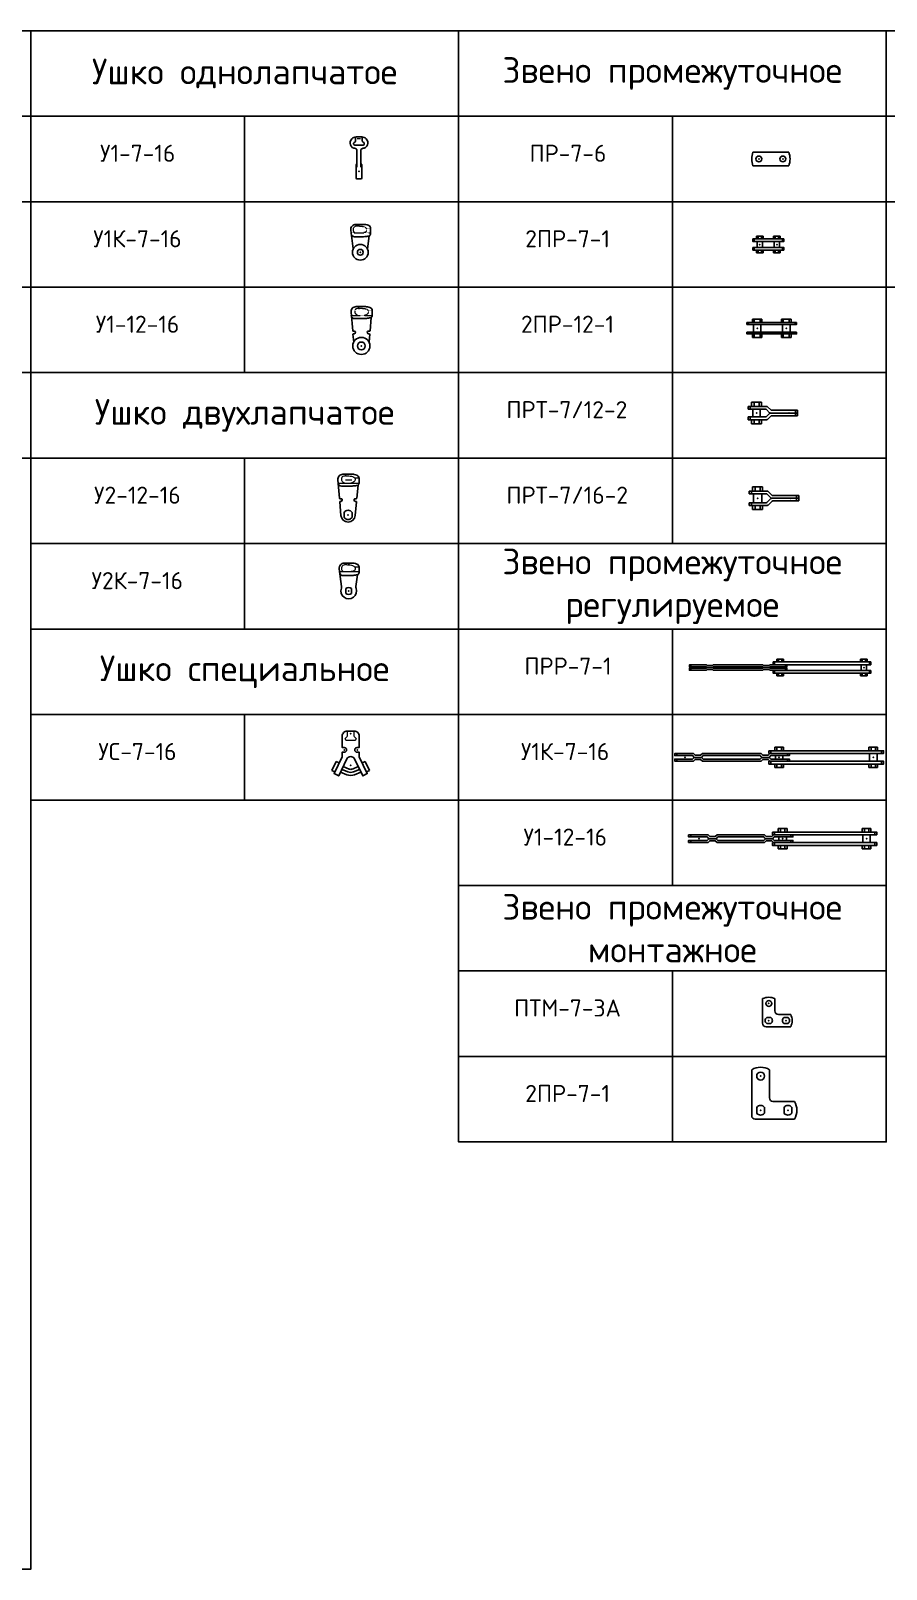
# Model space of a CAD drawing. Header units: millimetres. Extents: x -4267 to 5733, y 1696 to 6196.
# Drawn here: x -517 to 1983, y 1696 to 6196 of the extents above; entities that cross this region are included whole.
import ezdxf

# ---------------------------------------------------------------- set-up
doc = ezdxf.new("R2010")
doc.units = ezdxf.units.MM
doc.linetypes.add('DASHED', pattern=[19.05, 12.7, -6.35])
for name, color, linetype, lineweight in [('OPP_0', 7, 'Continuous', 40), ('OPP_Арматура', 7, 'Continuous', 40), ('OPP_Тонкая', 94, 'Continuous', 9)]:
    doc.layers.add(name, color=color, linetype=linetype, lineweight=lineweight)
doc.styles.add('ГОСТ', font='isocpeur.ttf', dxfattribs={"height": 2.5})

# ---------------------------------------------------------------- blocks, each defined once
blk = doc.blocks.new('*U29')
at = {"layer": 'OPP_Арматура', "color": 94, "linetype": 'DASHED', "lineweight": 9, "ltscale": 0.2}
blk.add_line((-5, 96.5), (5, 96.5), dxfattribs=at)
at = {"layer": 'OPP_Арматура', "color": 0, "linetype": 'ByBlock', "lineweight": -2, "ltscale": 0.2}
for p, q in [((-6, 12.1), (-6, 64.6)), ((6, 12.1), (6, 64.6)), ((-8, 20), (-8, -20)), ((8, 20), (8, -20)), ((-6, -22), (6, -22))]:
    blk.add_line(p, q, dxfattribs=at)
for points in [[(-6, 64.6, 0.126632), (-15.2, 68.2, -0.313744), (-26, 83, -0.414214), (-8, 101), (0, 101), (8, 101, -0.414214), (26, 83, -0.313744), (15.2, 68.2, 0.126632), (6, 64.6)], [(-9.6, 100.9), (-9.6, 91), (-9.8, 88.5), (-11, 86.4), (-12.4, 85.4), (-14, 84.3, 0.685453), (-12.1, 76.7), (0, 76.7), (12.1, 76.7, 0.685453), (14, 84.3), (12.4, 85.4), (11, 86.4), (9.8, 88.5), (9.6, 91), (9.6, 100.9)]]:
    blk.add_lwpolyline(points, format="xyb", dxfattribs=at)
for centre, start, end in [((-6, 20), 90, 180), ((6, 20), 0, 90), ((-6, -20), 180, 270), ((6, -20), 270, 0)]:
    blk.add_arc(centre, 2, start, end, dxfattribs=at)
blk.add_point((0, 0), dxfattribs=at)
blk = doc.blocks.new('*U30')
at = {"layer": 'OPP_Арматура', "color": 0, "linetype": 'ByBlock', "lineweight": -2, "ltscale": 0.2}
for p, q in [((-28, 65), (-20.7, 10.1)), ((25.7, 47.7), (20.7, 10.1))]:
    blk.add_line(p, q, dxfattribs=at)
at = {"layer": 'OPP_Арматура', "color": 0, "linetype": 'DASHED', "lineweight": 9, "ltscale": 0.05}
for p, q in [((-27, 57.2), (30, 57.2)), ((-9.7, 81.5), (-9.7, 77)), ((30, 69.7), (17.7, 69.7))]:
    blk.add_line(p, q, dxfattribs=at)
at = {"layer": 'OPP_Арматура', "color": 0, "linetype": 'ByBlock', "lineweight": -2}
for p, q in [((-16.7, 45.1), (-3.3, 45.1)), ((-13.1, 81.5), (10.6, 81.5)), ((30, 54.1), (30, 69.7))]:
    blk.add_line(p, q, dxfattribs=at)
at = {"layer": 'OPP_Арматура', "color": 0, "linetype": 'ByBlock', "lineweight": -2, "ltscale": 0.2}
for radius in [23, 8.5]:
    blk.add_circle((0, 0), radius, dxfattribs=at)
at = {"layer": 'OPP_Арматура', "color": 0, "linetype": 'ByBlock', "lineweight": -2}
for centre, radius, start, end in [((-13.1, 66.5), 15, 90, 185.6511), ((-16.8, 54.8), 9.74, 184.2896, 270.5801)]:
    blk.add_arc(centre, radius, start, end, dxfattribs=at)
at = {"layer": 'OPP_Арматура', "color": 0, "linetype": 'DASHED', "lineweight": 9, "ltscale": 0.05}
blk.add_open_spline([(-9.7, 77), (-13.2, 76.8), (-20.3, 74), (-22.4, 61.8), (-17.7, 57.6), (-15.1, 57.2)], degree=3, knots=[0, 0, 0, 0, 1.912832, 3.896852, 5.651563, 5.651563, 5.651563, 5.651563], dxfattribs=at)
blk.add_spline([(-9.7, 77), (-3.3, 76.9), (11.3, 74.5), (17.8, 69.4), (17.6, 61.1), (14.4, 58.5), (6.6, 57.2)], degree=3, dxfattribs=at)
at = {"layer": 'OPP_Арматура', "color": 0, "linetype": 'ByBlock', "lineweight": -2}
for points in [[(-3.3, 45.1), (6.5, 45.4), (19.4, 46.3), (29.2, 50.6), (30, 54.1)], [(10.6, 81.5), (16.3, 81), (23.4, 78.9), (28.9, 74.8), (30, 69.7)]]:
    blk.add_spline(points, degree=3, dxfattribs=at)
at = {"layer": 'OPP_Арматура', "color": 0, "linetype": 'ByBlock', "lineweight": -2, "ltscale": 0.2}
blk.add_point((0, 0), dxfattribs=at)
blk = doc.blocks.new('*U31')
at = {"layer": 'OPP_Арматура', "color": 0, "linetype": 'ByBlock', "lineweight": -2}
for p, q in [((-30.2, 98.5), (-25.4, 44.7)), ((-15.3, 115), (12.3, 115)), ((31.8, 89.1), (31.8, 103.2)), ((-19.6, 80.1), (-1.5, 80.1)), ((28.9, 83.5), (25.4, 44.7)), ((-24.5, 34), (-22.4, 11)), ((-21.4, 43.5), (-23.8, 43.3)), ((-20.7, 35.8), (-23.1, 35.6)), ((20.7, 35.8), (23.1, 35.6)), ((21.4, 43.5), (23.8, 43.3)), ((24.5, 34), (22.4, 11))]:
    blk.add_line(p, q, dxfattribs=at)
at = {"layer": 'OPP_Арматура', "color": 0, "linetype": 'DASHED', "lineweight": 9, "ltscale": 0.05}
for p, q in [((-7.9, 115), (-7.9, 110)), ((31.8, 103.2), (20.1, 103.2)), ((-29.4, 89.1), (31.8, 89.2))]:
    blk.add_line(p, q, dxfattribs=at)
at = {"layer": 'OPP_Арматура', "color": 0, "linetype": 'ByBlock', "lineweight": -2, "ltscale": 0.2}
for radius in [25, 11.5]:
    blk.add_circle((0, 0), radius, dxfattribs=at)
at = {"layer": 'OPP_Арматура', "color": 0, "linetype": 'ByBlock', "lineweight": -2}
for centre, radius, start, end in [((-15.3, 100), 15, 90, 185.6511), ((-19.7, 89.8), 9.74, 184.2896, 270.5801), ((-23.9, 44.8), 1.5, 185.1081, 275.1081), ((-23, 34.1), 1.5, 95.1081, 185.1081), ((-21.1, 39.7), 3.89, 275.1081, 95.1081), ((21.1, 39.7), 3.89, 84.8919, 264.8919), ((23, 34.1), 1.5, 354.8919, 84.8919), ((23.9, 44.8), 1.5, 264.8919, 354.8919)]:
    blk.add_arc(centre, radius, start, end, dxfattribs=at)
at = {"layer": 'OPP_Арматура', "color": 0, "linetype": 'DASHED', "lineweight": 9, "ltscale": 0.05}
blk.add_arc((-7.7, 99.1), 10, 235.2912, 270, dxfattribs=at)
blk.add_open_spline([(-7.9, 110), (-11.4, 109.7), (-18.5, 109), (-20.6, 96.8), (-15.9, 92.6), (-13.4, 90.9)], degree=3, knots=[0, 0, 0, 0, 1.912832, 3.896852, 5.651563, 5.651563, 5.651563, 5.651563], dxfattribs=at)
blk.add_spline([(-7.9, 110), (-1.5, 110.1), (13.1, 108.5), (19.6, 104.4), (19.4, 96.1), (14, 90.7), (8.3, 89.1)], degree=3, dxfattribs=at)
at = {"layer": 'OPP_Арматура', "color": 0, "linetype": 'ByBlock', "lineweight": -2}
for points in [[(12.3, 115), (18.1, 114.5), (25.2, 112.4), (30.7, 108.3), (31.8, 103.2)], [(-1.5, 80.1), (8.3, 80.4), (21.2, 81.3), (30.9, 85.6), (31.8, 89.1)]]:
    blk.add_spline(points, degree=3, dxfattribs=at)
at = {"layer": 'OPP_Арматура', "color": 0, "linetype": 'ByBlock', "lineweight": -2, "ltscale": 0.2}
blk.add_point((0, 0), dxfattribs=at)
blk = doc.blocks.new('ПРР-7-1')
at = {"layer": 'OPP_Арматура', "color": 0, "linetype": 'ByBlock', "lineweight": -2, "ltscale": 0.2}
for p, q in [((-261.2, 2), (-261.2, 8)), ((-213, 6), (-215, 8)), ((-213, 0), (-215, 2)), ((-213, 0), (-215, -2)), ((-213, 6), (-197, 6)), ((-213, 0), (-197, 0)), ((-197, 6), (-195, 8)), ((-197, 0), (-195, 2)), ((-197, 0), (-195, -2)), ((-48, 6), (-50, 8)), ((-48, 0), (-50, 2)), ((-48, 0), (-50, -2)), ((-48, 6), (-32, 6)), ((-48, 0), (-32, 0)), ((-32, 6), (-30, 8)), ((-32, 0), (-30, 2)), ((-32, 0), (-30, -2)), ((-16.2, 8.5), (-16.2, 16.5)), ((-8, 2), (-8, -2)), ((8, -2), (8, 2)), ((16.2, 2), (16.2, 8)), ((261.2, 8.5), (261.2, 16.5)), ((-261.2, -8), (-261.2, -2)), ((-213, -6), (-215, -8)), ((-213, -6), (-197, -6)), ((-197, -6), (-195, -8)), ((-48, -6), (-50, -8)), ((-48, -6), (-32, -6)), ((-32, -6), (-30, -8)), ((-16.2, -16.5), (-16.2, -8.5)), ((16.2, -8), (16.2, -2)), ((261.2, -16.5), (261.2, -8.5))]:
    blk.add_line(p, q, dxfattribs=at)
at = {"layer": 'OPP_Арматура', "color": 0, "linetype": 'ByBlock', "lineweight": -2}
for p, q in [((-9.7, 16.5), (-9.7, 24.5)), ((-9.7, 24.5), (9.7, 24.5)), ((-4.9, 16.5), (-4.9, 24.5)), ((4.9, 16.5), (4.9, 24.5)), ((9.7, 24.5), (9.7, 16.5)), ((235.3, 16.5), (235.3, 24.5)), ((235.3, 24.5), (254.7, 24.5)), ((240.1, 16.5), (240.1, 24.5)), ((249.9, 16.5), (249.9, 24.5)), ((254.7, 24.5), (254.7, 16.5)), ((-9.7, -16.5), (-9.7, -24.5)), ((-9.7, -24.5), (9.7, -24.5)), ((-4.9, -16.5), (-4.9, -24.5)), ((4.9, -16.5), (4.9, -24.5)), ((9.7, -24.5), (9.7, -16.5)), ((235.3, -16.5), (235.3, -24.5)), ((235.3, -24.5), (254.7, -24.5)), ((240.1, -16.5), (240.1, -24.5)), ((249.9, -16.5), (249.9, -24.5)), ((254.7, -24.5), (254.7, -16.5))]:
    blk.add_line(p, q, dxfattribs=at)
at = {"layer": 'OPP_Арматура', "color": 0, "linetype": 'ByBlock', "lineweight": -2, "ltscale": 0.2}
for points in [[(-215, 2), (-265, 2), (-265, 8), (-215, 8)], [(-195, 8), (-50, 8)], [(-50, 2), (-195, 2)], [(-30, 8), (20, 8), (20, 2), (-30, 2)], [(-8, 8), (-8, 8.5), (8, 8.5), (8, 8)], [(-215, -8), (-265, -8), (-265, -2), (-215, -2)], [(-195, -2), (-50, -2)], [(-50, -8), (-195, -8)], [(-30, -2), (20, -2), (20, -8), (-30, -8)], [(8, -8), (8, -8.5), (-8, -8.5), (-8, -8)]]:
    blk.add_lwpolyline(points, dxfattribs=at)
for points in [[(-20, 16.5), (265, 16.5), (265, 8.5), (-20, 8.5)], [(237, 8.5), (253, 8.5), (253, -8.5), (237, -8.5)], [(-20, -8.5), (265, -8.5), (265, -16.5), (-20, -16.5)]]:
    blk.add_lwpolyline(points, close=True, dxfattribs=at)
for p in [(-245, 0), (0, 0), (245, 0)]:
    blk.add_point(p, dxfattribs=at)
blk = doc.blocks.new('ПРР-12-1')
at = {"layer": 'OPP_Арматура', "color": 0, "linetype": 'ByBlock', "lineweight": -2, "ltscale": 0.2}
for p, q in [((-299, 5), (-299, 11)), ((-24, 11.5), (-24, 19.5)), ((-11, 11.5), (-11, 11)), ((-11, 5), (-11, -5)), ((11, 11.5), (11, 11)), ((11, 5), (11, -5)), ((24, 5), (24, 11)), ((264, 11.5), (264, -11.5)), ((286, 11.5), (286, -11.5)), ((299, 11.5), (299, 19.5)), ((-299, -11), (-299, -5)), ((-24, -19.5), (-24, -11.5)), ((-11, -11), (-11, -11.5)), ((11, -11), (11, -11.5)), ((24, -11), (24, -5)), ((299, -19.5), (299, -11.5))]:
    blk.add_line(p, q, dxfattribs=at)
at = {"layer": 'OPP_Арматура', "color": 0, "linetype": 'ByBlock', "lineweight": -2}
for p, q in [((-12.9, 19.5), (-12.9, 30.1)), ((-12.9, 30.1), (12.9, 30.1)), ((-6.4, 19.5), (-6.4, 30.1)), ((6.4, 19.5), (6.4, 30.1)), ((12.9, 30.1), (12.9, 19.5)), ((262.1, 19.5), (262.1, 30.1)), ((262.1, 30.1), (287.9, 30.1)), ((268.6, 19.5), (268.6, 30.1)), ((281.4, 19.5), (281.4, 30.1)), ((287.9, 30.1), (287.9, 19.5)), ((-12.9, -19.5), (-12.9, -30.1)), ((-12.9, -30.1), (12.9, -30.1)), ((-6.4, -19.5), (-6.4, -30.1)), ((6.4, -19.5), (6.4, -30.1)), ((12.9, -30.1), (12.9, -19.5)), ((262.1, -19.5), (262.1, -30.1)), ((262.1, -30.1), (287.9, -30.1)), ((268.6, -19.5), (268.6, -30.1)), ((281.4, -19.5), (281.4, -30.1)), ((287.9, -30.1), (287.9, -19.5))]:
    blk.add_line(p, q, dxfattribs=at)
at = {"layer": 'OPP_Арматура', "color": 0, "linetype": 'ByBlock', "lineweight": -2, "ltscale": 0.2}
for points in [[(-52.2, 1.8), (-55.5, 5), (-222, 5), (-227, 0), (-248, 0), (-253, 5), (-305, 5), (-305, 11), (-250.5, 11), (-245.5, 6), (-229.5, 6), (-224.5, 11), (-53, 11), (-48, 6), (-32, 6), (-27, 11), (30, 11), (30, 5), (-24.5, 5), (-29.5, 0), (-50.5, 0)], [(-30, 19.5), (305, 19.5), (305, 11.5), (-30, 11.5)], [(-30, -11.5), (305, -11.5), (305, -19.5), (-30, -19.5)]]:
    blk.add_lwpolyline(points, close=True, dxfattribs=at)
for points in [[(-29.5, 0), (-24.5, -5), (30, -5), (30, -11), (-27, -11), (-32, -6), (-48, -6), (-53, -11), (-224.5, -11), (-229.5, -6), (-245.5, -6), (-250.5, -11), (-305, -11), (-305, -5), (-253, -5), (-248, 0)], [(-227, 0), (-222, -5), (-55.5, -5), (-50.5, 0)]]:
    blk.add_lwpolyline(points, dxfattribs=at)
for p in [(-275, 0), (0, 0), (275, 0)]:
    blk.add_point(p, dxfattribs=at)
blk = doc.blocks.new('ПРР-12-1А')
at = {"layer": 'OPP_Арматура', "color": 0, "linetype": 'ByBlock', "lineweight": -2, "ltscale": 0.2}
for p, q in [((-269, 5), (-269, 11)), ((-24, 11.5), (-24, 19.5)), ((-11, 11.5), (-11, 11)), ((-11, 5), (-11, -5)), ((11, 11.5), (11, 11)), ((11, 5), (11, -5)), ((24, 5), (24, 11)), ((234, 11.5), (234, -11.5)), ((256, 11.5), (256, -11.5)), ((269, 11.5), (269, 19.5)), ((-269, -11), (-269, -5)), ((-24, -19.5), (-24, -11.5)), ((-11, -11), (-11, -11.5)), ((11, -11), (11, -11.5)), ((24, -11), (24, -5)), ((269, -19.5), (269, -11.5))]:
    blk.add_line(p, q, dxfattribs=at)
at = {"layer": 'OPP_Арматура', "color": 0, "linetype": 'ByBlock', "lineweight": -2}
for p, q in [((-12.9, 19.5), (-12.9, 30.1)), ((-12.9, 30.1), (12.9, 30.1)), ((-6.4, 19.5), (-6.4, 30.1)), ((6.4, 19.5), (6.4, 30.1)), ((12.9, 30.1), (12.9, 19.5)), ((232.1, 19.5), (232.1, 30.1)), ((232.1, 30.1), (257.9, 30.1)), ((238.6, 19.5), (238.6, 30.1)), ((251.4, 19.5), (251.4, 30.1)), ((257.9, 30.1), (257.9, 19.5)), ((-12.9, -19.5), (-12.9, -30.1)), ((-12.9, -30.1), (12.9, -30.1)), ((-6.4, -19.5), (-6.4, -30.1)), ((6.4, -19.5), (6.4, -30.1)), ((12.9, -30.1), (12.9, -19.5)), ((232.1, -19.5), (232.1, -30.1)), ((232.1, -30.1), (257.9, -30.1)), ((238.6, -19.5), (238.6, -30.1)), ((251.4, -19.5), (251.4, -30.1)), ((257.9, -30.1), (257.9, -19.5))]:
    blk.add_line(p, q, dxfattribs=at)
at = {"layer": 'OPP_Арматура', "color": 0, "linetype": 'ByBlock', "lineweight": -2, "ltscale": 0.2}
for points in [[(-52.2, 1.8), (-55.5, 5), (-189.5, 5), (-194.5, 0), (-215.5, 0), (-220.5, 5), (-275, 5), (-275, 11), (-218, 11), (-213, 6), (-197, 6), (-192, 11), (-53, 11), (-48, 6), (-32, 6), (-27, 11), (30, 11), (30, 5), (-24.5, 5), (-29.5, 0), (-50.5, 0)], [(-30, 19.5), (275, 19.5), (275, 11.5), (-30, 11.5)], [(-30, -11.5), (275, -11.5), (275, -19.5), (-30, -19.5)]]:
    blk.add_lwpolyline(points, close=True, dxfattribs=at)
for points in [[(-29.5, 0), (-24.5, -5), (30, -5), (30, -11), (-27, -11), (-32, -6), (-48, -6), (-53, -11), (-192, -11), (-197, -6), (-213, -6), (-218, -11), (-275, -11), (-275, -5), (-220.5, -5), (-215.5, 0)], [(-194.5, 0), (-189.5, -5), (-55.5, -5), (-50.5, 0)]]:
    blk.add_lwpolyline(points, dxfattribs=at)
for p in [(-245, 0), (0, 0), (245, 0)]:
    blk.add_point(p, dxfattribs=at)
blk = doc.blocks.new('У2-12-16')
at = {"layer": 'OPP_Арматура', "color": 0, "linetype": 'ByBlock', "lineweight": -2}
for p, q in [((-30.2, 102.5), (-25.4, 48.7)), ((-15.3, 119), (12.3, 119)), ((31.8, 93.1), (31.8, 107.2)), ((-21.4, 47.5), (-23.8, 47.3)), ((-19.6, 84.1), (-1.5, 84.1)), ((21.4, 47.5), (23.8, 47.3)), ((28.9, 87.5), (25.4, 48.7)), ((-24.5, 38), (-20.9, -2.1)), ((-20.7, 39.8), (-23.1, 39.6)), ((-11.5, -7.2), (-11.5, 7.2)), ((11.5, -7.2), (11.5, 7.2)), ((20.7, 39.8), (23.1, 39.6)), ((24.5, 38), (20.9, -2.1))]:
    blk.add_line(p, q, dxfattribs=at)
at = {"layer": 'OPP_Арматура', "color": 0, "linetype": 'ByBlock', "lineweight": 9, "ltscale": 0.05}
for p, q in [((-29.4, 93.1), (31.8, 93.2)), ((-7.9, 119), (-7.9, 114)), ((31.8, 107.2), (20.1, 107.2))]:
    blk.add_line(p, q, dxfattribs=at)
at = {"layer": 'OPP_Арматура', "color": 0, "linetype": 'ByBlock', "lineweight": 9}
blk.add_line((-8.1, 102.5), (11.1, 102.5), dxfattribs=at)
at = {"layer": 'OPP_Арматура', "color": 0, "linetype": 'ByBlock', "lineweight": -2}
for centre, radius, start, end in [((-15.3, 104), 15, 90, 185.6511), ((-19.7, 93.8), 9.74, 184.2896, 270.5801), ((-23.9, 48.8), 1.5, 185.1081, 275.1081), ((-21.1, 43.7), 3.89, 275.1081, 95.1081), ((21.1, 43.7), 3.89, 84.8919, 264.8919), ((23.9, 48.8), 1.5, 264.8919, 354.8919), ((-23, 38.1), 1.5, 95.1081, 185.1081), ((0, 0), 13.5, 31.879, 148.121), ((23, 38.1), 1.5, 354.8919, 84.8919), ((0, 0), 21, 185.6511, 354.3489), ((0, 0), 13.5, 211.879, 328.121)]:
    blk.add_arc(centre, radius, start, end, dxfattribs=at)
at = {"layer": 'OPP_Арматура', "color": 0, "linetype": 'ByBlock', "lineweight": 9, "ltscale": 0.05}
blk.add_arc((-7.7, 103.1), 10, 235.2912, 270, dxfattribs=at)
blk.add_open_spline([(-7.9, 114), (-11.4, 113.7), (-18.5, 113), (-20.6, 100.8), (-15.9, 96.6), (-13.4, 94.9)], degree=3, knots=[0, 0, 0, 0, 1.912832, 3.896852, 5.651563, 5.651563, 5.651563, 5.651563], dxfattribs=at)
blk.add_spline([(-7.9, 114), (-1.5, 114.1), (13.1, 112.5), (19.6, 108.4), (19.4, 100.1), (14, 94.7), (8.3, 93.1)], degree=3, dxfattribs=at)
at = {"layer": 'OPP_Арматура', "color": 0, "linetype": 'ByBlock', "lineweight": -2}
for points in [[(-1.5, 84.1), (8.3, 84.4), (21.2, 85.3), (30.9, 89.6), (31.8, 93.1)], [(12.3, 119), (18.1, 118.5), (25.2, 116.4), (30.7, 112.3), (31.8, 107.2)]]:
    blk.add_spline(points, degree=3, dxfattribs=at)
at = {"layer": 'OPP_Арматура', "color": 0, "linetype": 'ByBlock', "lineweight": -2, "ltscale": 0.2}
blk.add_point((0, 0), dxfattribs=at)
blk = doc.blocks.new('У2К-7-16')
at = {"layer": 'OPP_Арматура', "color": 0, "linetype": 'ByBlock', "lineweight": -2, "ltscale": 0.2}
for p, q in [((-28, 65), (-21, 12.8)), ((25.7, 47.7), (21, 12.8))]:
    blk.add_line(p, q, dxfattribs=at)
at = {"layer": 'OPP_Арматура', "color": 0, "linetype": 'ByBlock', "lineweight": 9, "ltscale": 0.05}
for p, q in [((-27, 57.2), (30, 57.2)), ((-9.7, 81.5), (-9.7, 77)), ((30, 69.7), (17.7, 69.7))]:
    blk.add_line(p, q, dxfattribs=at)
at = {"layer": 'OPP_Арматура', "color": 0, "linetype": 'ByBlock', "lineweight": -2}
for p, q in [((-16.7, 45.1), (-3.3, 45.1)), ((-13.1, 81.5), (10.6, 81.5)), ((30, 54.1), (30, 69.7)), ((-8.5, -7.7), (-8.5, 7.7)), ((8.5, 7.7), (8.5, -7.7))]:
    blk.add_line(p, q, dxfattribs=at)
for centre, radius, start, end in [((-13.1, 66.5), 15, 90, 185.6511), ((-16.8, 54.8), 9.74, 184.2896, 270.5801), ((0, -5.9), 16, 57.91, 122.09), ((0, 5.9), 16, 237.91, 302.09)]:
    blk.add_arc(centre, radius, start, end, dxfattribs=at)
at = {"layer": 'OPP_Арматура', "color": 0, "linetype": 'ByBlock', "lineweight": -2, "ltscale": 0.2}
for centre, radius, start, end in [((0, 0), 23, 159.6571, 20.3429), ((-30.9, 11.5), 10, 339.6571, 7.6018), ((30.9, 11.5), 10, 172.3982, 200.3429)]:
    blk.add_arc(centre, radius, start, end, dxfattribs=at)
at = {"layer": 'OPP_Арматура', "color": 0, "linetype": 'ByBlock', "lineweight": 9, "ltscale": 0.05}
blk.add_open_spline([(-9.7, 77), (-13.2, 76.8), (-20.3, 74), (-22.4, 61.8), (-17.7, 57.6), (-15.1, 57.2)], degree=3, knots=[0, 0, 0, 0, 1.912832, 3.896852, 5.651563, 5.651563, 5.651563, 5.651563], dxfattribs=at)
blk.add_spline([(-9.7, 77), (-3.3, 76.9), (11.3, 74.5), (17.8, 69.4), (17.6, 61.1), (14.4, 58.5), (6.6, 57.2)], degree=3, dxfattribs=at)
at = {"layer": 'OPP_Арматура', "color": 0, "linetype": 'ByBlock', "lineweight": -2}
for points in [[(-3.3, 45.1), (6.5, 45.4), (19.4, 46.3), (29.2, 50.6), (30, 54.1)], [(10.6, 81.5), (16.3, 81), (23.4, 78.9), (28.9, 74.8), (30, 69.7)]]:
    blk.add_spline(points, degree=3, dxfattribs=at)
at = {"layer": 'OPP_Арматура', "color": 0, "linetype": 'ByBlock', "lineweight": 9, "ltscale": 0.2}
blk.add_point((0, 77), dxfattribs=at)
at = {"layer": 'OPP_Арматура', "color": 0, "linetype": 'ByBlock', "lineweight": -2, "ltscale": 0.2}
blk.add_point((0, 0), dxfattribs=at)
blk = doc.blocks.new('*U41')
at = {"layer": 'OPP_Арматура', "color": 0, "linetype": 'ByBlock', "lineweight": -2, "ltscale": 0.2}
for points in [[(-17.3, 20), (87.3, 20)], [(87.3, -20), (-17.3, -20)]]:
    blk.add_lwpolyline(points, dxfattribs=at)
for centre in [(0, 0), (70, 0)]:
    blk.add_circle(centre, 8.5, dxfattribs=at)
for start, end in [(159.0752, 200.9248), (339.0752, 20.9248)]:
    blk.add_arc((35, 0), 56, start, end, dxfattribs=at)
for p in [(0, 0), (70, 0)]:
    blk.add_point(p, dxfattribs=at)
blk = doc.blocks.new('2ПР-7-1')
at = {"layer": 'OPP_Арматура', "color": 0, "linetype": 'ByBlock', "lineweight": -2, "ltscale": 0.2}
for p, q in [((-16.2, 8.5), (-16.2, 16.5)), ((66.2, 8.5), (66.2, 16.5)), ((-16.2, -16.5), (-16.2, -8.5)), ((66.2, -16.5), (66.2, -8.5))]:
    blk.add_line(p, q, dxfattribs=at)
at = {"layer": 'OPP_Арматура', "color": 0, "linetype": 'ByBlock', "lineweight": -2}
for p, q in [((-9.7, 16.5), (-9.7, 24.5)), ((-9.7, 24.5), (9.7, 24.5)), ((-4.9, 16.5), (-4.9, 24.5)), ((4.9, 16.5), (4.9, 24.5)), ((9.7, 24.5), (9.7, 16.5)), ((40.3, 16.5), (40.3, 24.5)), ((40.3, 24.5), (59.7, 24.5)), ((45.1, 16.5), (45.1, 24.5)), ((54.9, 16.5), (54.9, 24.5)), ((59.7, 24.5), (59.7, 16.5)), ((-9.7, -16.5), (-9.7, -24.5)), ((-9.7, -24.5), (9.7, -24.5)), ((-4.9, -16.5), (-4.9, -24.5)), ((4.9, -16.5), (4.9, -24.5)), ((9.7, -24.5), (9.7, -16.5)), ((40.3, -16.5), (40.3, -24.5)), ((40.3, -24.5), (59.7, -24.5)), ((45.1, -16.5), (45.1, -24.5)), ((54.9, -16.5), (54.9, -24.5)), ((59.7, -24.5), (59.7, -16.5))]:
    blk.add_line(p, q, dxfattribs=at)
at = {"layer": 'OPP_Арматура', "color": 0, "linetype": 'ByBlock', "lineweight": -2, "ltscale": 0.2}
for points in [[(-20, 16.5), (70, 16.5), (70, 8.5), (-20, 8.5)], [(-8, 8.5), (8, 8.5), (8, -8.5), (-8, -8.5)], [(42, 8.5), (58, 8.5), (58, -8.5), (42, -8.5)], [(-20, -8.5), (70, -8.5), (70, -16.5), (-20, -16.5)]]:
    blk.add_lwpolyline(points, close=True, dxfattribs=at)
for p in [(0, 0), (50, 0)]:
    blk.add_point(p, dxfattribs=at)
blk = doc.blocks.new('2ПР-12-1')
at = {"layer": 'OPP_Арматура', "color": 0, "linetype": 'ByBlock', "lineweight": -2, "ltscale": 0.2}
for p, q in [((-25.6, 16.5), (-25.6, 11.5)), ((-11, 11.5), (-11, -11.5)), ((11, 11.5), (11, -11.5)), ((74, 11.5), (74, -11.5)), ((96, 11.5), (96, -11.5)), ((110.6, 16.5), (110.6, 11.5)), ((-25.6, -11.5), (-25.6, -16.5)), ((110.6, -11.5), (110.6, -16.5))]:
    blk.add_line(p, q, dxfattribs=at)
at = {"layer": 'OPP_Арматура', "color": 0, "linetype": 'ByBlock', "lineweight": -2}
for p, q in [((13.9, 26.5), (-13.9, 26.5)), ((-13.9, 16.5), (-13.9, 26.5)), ((-8.6, 26.5), (-8.6, 16.5)), ((8.6, 26.5), (8.6, 16.5)), ((13.9, 16.5), (13.9, 26.5)), ((71.1, 16.5), (71.1, 26.5)), ((71.1, 26.5), (98.9, 26.5)), ((76.4, 26.5), (76.4, 16.5)), ((93.6, 26.5), (93.6, 16.5)), ((98.9, 16.5), (98.9, 26.5)), ((-13.9, -16.5), (-13.9, -26.5)), ((13.9, -26.5), (-13.9, -26.5)), ((-8.6, -26.5), (-8.6, -16.5)), ((8.6, -26.5), (8.6, -16.5)), ((13.9, -16.5), (13.9, -26.5)), ((71.1, -16.5), (71.1, -26.5)), ((71.1, -26.5), (98.9, -26.5)), ((76.4, -26.5), (76.4, -16.5)), ((93.6, -26.5), (93.6, -16.5)), ((98.9, -16.5), (98.9, -26.5))]:
    blk.add_line(p, q, dxfattribs=at)
at = {"layer": 'OPP_Арматура', "color": 0, "linetype": 'ByBlock', "lineweight": -2, "ltscale": 0.2}
for points in [[(115, 16.5), (-30, 16.5), (-30, 11.5), (115, 11.5)], [(115, -11.5), (-30, -11.5), (-30, -16.5), (115, -16.5)]]:
    blk.add_lwpolyline(points, close=True, dxfattribs=at)
for p in [(0, 0), (85, 0)]:
    blk.add_point(p, dxfattribs=at)
blk = doc.blocks.new('ПРТ-7-12-2')
at = {"layer": 'OPP_Арматура', "color": 0, "linetype": 'ByBlock', "lineweight": -2}
for p, q in [((-25, 19.5), (-25, 11.5)), ((29.5, 19.5), (-25, 19.5)), ((-25, 11.5), (26.2, 11.5)), ((-18.6, 11.5), (-18.6, 19.5)), ((-14.6, 19.5), (-14.6, 31.6)), ((-14.6, 31.6), (14.6, 31.6)), ((-11, -11.5), (-11, 11.5)), ((-7.3, 19.5), (-7.3, 31.6)), ((7.3, 19.5), (7.3, 31.6)), ((11, -11.5), (11, 11.5)), ((14.6, 31.6), (14.6, 19.5)), ((28.8, 10.4), (38.1, 1.1)), ((41.4, 9.1), (32.1, 18.4)), ((120, 0), (40.8, 0)), ((120, 8), (44.1, 8)), ((120, 0), (65.4, 0)), ((113.6, 0), (113.6, 8)), ((113.6, -8), (113.6, 0)), ((120, 0), (120, 8)), ((120, -8), (120, 0)), ((-25, -19.5), (-25, -11.5)), ((-25, -11.5), (26.2, -11.5)), ((29.5, -19.5), (-25, -19.5)), ((-18.6, -11.5), (-18.6, -19.5)), ((-14.6, -19.5), (-14.6, -31.6)), ((-14.6, -31.6), (14.6, -31.6)), ((-7.3, -19.5), (-7.3, -31.6)), ((7.3, -19.5), (7.3, -31.6)), ((14.6, -31.6), (14.6, -19.5)), ((28.8, -10.4), (38.1, -1.1)), ((41.4, -9.1), (32.1, -18.4)), ((120, -8), (44.1, -8)), ((120, -8), (116, -8))]:
    blk.add_line(p, q, dxfattribs=at)
for centre, start, end in [((26.2, 7.8), 45, 90), ((29.5, 15.8), 45, 90), ((40.8, 3.8), 225, 270), ((40.8, -3.7), 90, 135), ((44.1, 11.8), 225, 270), ((26.2, -7.7), 270, 315), ((29.5, -15.7), 270, 315), ((44.1, -11.7), 90, 135)]:
    blk.add_arc(centre, 3.75, start, end, dxfattribs=at)
at = {"layer": 'OPP_Арматура', "color": 0, "linetype": 'ByBlock', "lineweight": -2, "ltscale": 0.2}
for p in [(0, 0), (95, 0)]:
    blk.add_point(p, dxfattribs=at)
blk = doc.blocks.new('ПРТ-7-16-2')
at = {"layer": 'OPP_Арматура', "color": 0, "linetype": 'ByBlock', "lineweight": -2}
for p, q in [((-24.7, 21), (-24.7, 13)), ((28.3, 21), (-24.7, 21)), ((-24.7, 13), (25, 13)), ((-18.3, 13), (-18.3, 21)), ((-14.6, 21), (-14.6, 33.1)), ((-14.6, 33.1), (14.6, 33.1)), ((-12.5, -13), (-12.5, 13)), ((-7.3, 21), (-7.3, 33.1)), ((7.3, 21), (7.3, 33.1)), ((12.5, -13), (12.5, 13)), ((14.6, 33.1), (14.6, 21)), ((27.6, 11.9), (38.4, 1.1)), ((41.7, 9.1), (30.9, 19.9)), ((120.3, 0), (41.1, 0)), ((120.3, 8), (44.4, 8)), ((120.3, 0), (65.6, 0)), ((113.8, 0), (113.8, 8)), ((113.8, -8), (113.8, 0)), ((120.3, 0), (120.3, 8)), ((120.3, -8), (120.3, 0)), ((-24.7, -21), (-24.7, -13)), ((-24.7, -13), (25, -13)), ((28.3, -21), (-24.7, -21)), ((-18.3, -13), (-18.3, -21)), ((-14.6, -21), (-14.6, -33.1)), ((-14.6, -33.1), (14.6, -33.1)), ((-7.3, -21), (-7.3, -33.1)), ((7.3, -21), (7.3, -33.1)), ((14.6, -33.1), (14.6, -21)), ((27.6, -11.9), (38.4, -1.1)), ((41.7, -9.1), (30.9, -19.9)), ((120.3, -8), (44.4, -8)), ((120.3, -8), (116.3, -8))]:
    blk.add_line(p, q, dxfattribs=at)
for centre, start, end in [((25, 9.3), 45, 90), ((28.3, 17.3), 45, 90), ((41.1, 3.8), 225, 270), ((41.1, -3.7), 90, 135), ((44.4, 11.8), 225, 270), ((25, -9.2), 270, 315), ((28.3, -17.2), 270, 315), ((44.4, -11.7), 90, 135)]:
    blk.add_arc(centre, 3.75, start, end, dxfattribs=at)
at = {"layer": 'OPP_Арматура', "color": 0, "linetype": 'ByBlock', "lineweight": -2, "ltscale": 0.2}
for p in [(0, 0), (95.3, 0)]:
    blk.add_point(p, dxfattribs=at)
blk = doc.blocks.new('*U47')
at = {"layer": 'OPP_Арматура', "color": 0, "linetype": 'ByBlock', "lineweight": -2}
for p, q in [((-18, 64.1), (-18, -8)), ((18, 64.1), (18, 28)), ((6.2, 8.5), (-6.2, 8.5)), ((64.1, 18), (28, 18)), ((56.2, 8.5), (43.8, 8.5)), ((-8, -18), (64.1, -18)), ((6.2, -8.5), (-6.2, -8.5)), ((56.2, -8.5), (43.8, -8.5))]:
    blk.add_line(p, q, dxfattribs=at)
blk.add_circle((0, 50), 8.5, dxfattribs=at)
for centre, radius, start, end in [((0, 25), 43, 65.2535, 114.7465), ((0, 0), 10.5, 125.9506, 234.0494), ((0, 0), 10.5, 305.9506, 54.0494), ((28, 28), 10, 180, 270), ((50, 0), 10.5, 125.9506, 234.0494), ((50, 0), 10.5, 305.9506, 54.0494), ((25, 0), 43, 335.2535, 24.7465), ((-8, -8), 10, 180, 270)]:
    blk.add_arc(centre, radius, start, end, dxfattribs=at)
at = {"layer": 'OPP_Арматура', "color": 0, "linetype": 'ByBlock', "lineweight": -2, "ltscale": 0.2}
for p in [(0, 50), (0, 0), (50, 0)]:
    blk.add_point(p, dxfattribs=at)
blk = doc.blocks.new('*U49')
at = {"layer": 'OPP_Арматура', "color": 0, "linetype": 'ByBlock', "lineweight": -2, "ltscale": 0.2}
for p, q in [((-26, -16), (-26, 118.7)), ((26, 36), (26, 118.7)), ((-11, -8.7), (-11, 8.7)), ((11, -8.7), (11, 8.7)), ((36, 26), (98.7, 26)), ((69, -8.7), (69, 8.7)), ((91, -8.7), (91, 8.7)), ((-16, -26), (98.7, -26))]:
    blk.add_line(p, q, dxfattribs=at)
blk.add_circle((0, 100), 11.5, dxfattribs=at)
for centre, radius, start, end in [((0, 76), 50, 58.6677, 121.3323), ((0, 0), 14, 38.2132, 141.7868), ((36, 36), 10, 180, 270), ((80, 0), 14, 38.2132, 141.7868), ((80, 0), 14, 38.2132, 141.7868), ((56, 0), 50, 328.6677, 31.3323), ((-16, -16), 10, 180, 270), ((0, 0), 14, 218.2132, 321.7868), ((80, 0), 14, 218.2132, 321.7868), ((80, 0), 14, 218.2132, 321.7868)]:
    blk.add_arc(centre, radius, start, end, dxfattribs=at)
for p in [(0, 100), (0, 0), (80, 0)]:
    blk.add_point(p, dxfattribs=at)
blk = doc.blocks.new('*U53')
at = {"layer": 'OPP_Арматура', "color": 0, "linetype": 'ByBlock', "lineweight": -2, "ltscale": 0.2}
for p, q in [((-42.4, 11.1), (-55, -15.2)), ((-42.4, 11.1), (-33.5, 6.8)), ((42.4, 11.1), (33.5, 6.8)), ((42.4, 11.1), (55, -15.2)), ((-55, -15.2), (-46.1, -19.5)), ((55, -15.2), (46.1, -19.5))]:
    blk.add_line(p, q, dxfattribs=at)
blk.add_lwpolyline([(11.3, 18.4), (35, -31), (48.5, -24.5), (25, 24.5), (25, 38), (19, 38, -1), (19, 52), (25, 52), (25, 85, 0.414214), (10, 100), (0, 100), (-10, 100, 0.414214), (-25, 85), (-25, 52), (-19, 52, -1), (-19, 38), (-25, 38), (-25, 24.5), (-48.5, -24.5), (-35, -31), (-11.3, 18.4, -0.629067)], format="xyb", close=True, dxfattribs=at)
at = {"layer": 'OPP_Арматура', "color": 0, "linetype": 'ByBlock', "lineweight": 9, "ltscale": 0.2}
blk.add_lwpolyline([(9.6, 100), (9.6, 85.8, 0.251325), (10.9, 82.8), (14.9, 79.7, -0.164472), (15.7, 78.3, -0.434463), (10, 72), (0, 72), (-10, 72, -0.434463), (-15.7, 78.3, -0.164472), (-14.9, 79.7), (-10.9, 82.8, 0.251325), (-9.6, 85.8), (-9.6, 100)], format="xyb", dxfattribs=at)
at = {"layer": 'OPP_Арматура', "color": 0, "linetype": 'ByBlock', "lineweight": -2, "ltscale": 0.2}
for points in [[(-29.8, -20.2), (-11.6, -27.7)], [(-25.4, -12.3), (-8.2, -19.4)], [(-22, -3.9), (-4.8, -11)], [(22, -3.9), (4.8, -11)], [(25.4, -12.3), (8.2, -19.4)], [(29.8, -20.2), (11.6, -27.7)]]:
    blk.add_lwpolyline(points, dxfattribs=at)
for radius in [30.5, 21.5, 12.5]:
    blk.add_arc((0, 0.5), radius, 247.6278, 292.3722, dxfattribs=at)
for p in [(0, 92), (-19, 45), (19, 45), (0, 0)]:
    blk.add_point(p, dxfattribs=at)

msp = doc.modelspace()

# ---------------------------------------------------------------- linework, layer by layer
at = {"ltscale": 0.2}
for p, q in [((108.5, 5946.4), (108.5, 5196.4)), ((1358.5, 5946.4), (1358.5, 4696.4)), ((-1766.5, 5696.4), (-516.5, 5696.4)), ((-516.5, 5696.4), (733.5, 5696.4)), ((733.5, 5696.4), (1983.5, 5696.4)), ((1983.5, 5696.4), (3233.5, 5696.4)), ((-1766.5, 5446.4), (-516.5, 5446.4)), ((-516.5, 5446.4), (733.5, 5446.4)), ((733.5, 5446.4), (1983.5, 5446.4)), ((-1766.5, 5196.4), (-516.5, 5196.4)), ((733.5, 5196.4), (1983.5, 5196.4)), ((-1766.5, 4946.4), (-516.5, 4946.4)), ((108.5, 4946.4), (108.5, 4446.4)), ((733.5, 4946.4), (1983.5, 4946.4)), ((-516.5, 4696.4), (733.5, 4696.4)), ((1358.5, 4446.4), (1358.5, 3696.4)), ((108.5, 4196.4), (108.5, 3946.4)), ((733.5, 4196.4), (1983.5, 4196.4)), ((733.5, 3946.4), (1983.5, 3946.4)), ((1358.5, 3446.4), (1358.5, 2946.4)), ((733.5, 3196.4), (1983.5, 3196.4))]:
    msp.add_line(p, q, dxfattribs=at)
for points in [[(-516.5, 6196.4), (-1766.5, 6196.4), (-1766.5, 1696.4), (-516.5, 1696.4)], [(-1766.5, 6196.4), (-516.5, 6196.4), (-516.5, 5946.4), (-1766.5, 5946.4)], [(-516.5, 6196.4), (733.5, 6196.4), (733.5, 5946.4), (-516.5, 5946.4)], [(733.5, 6196.4), (-516.5, 6196.4), (-516.5, 5196.4), (733.5, 5196.4)], [(733.5, 6196.4), (1983.5, 6196.4), (1983.5, 5946.4), (733.5, 5946.4)], [(1983.5, 6196.4), (733.5, 6196.4), (733.5, 4696.4), (1983.5, 4696.4)], [(1983.5, 6196.4), (3233.5, 6196.4), (3233.5, 5946.4), (1983.5, 5946.4)], [(3233.5, 6196.4), (1983.5, 6196.4), (1983.5, 5446.4), (3233.5, 5446.4)], [(-516.5, 5196.4), (733.5, 5196.4), (733.5, 4946.4), (-516.5, 4946.4)], [(733.5, 5196.4), (-516.5, 5196.4), (-516.5, 4446.4), (733.5, 4446.4)], [(733.5, 4696.4), (1983.5, 4696.4), (1983.5, 4446.4), (733.5, 4446.4)], [(1983.5, 4696.4), (733.5, 4696.4), (733.5, 3696.4), (1983.5, 3696.4)], [(-516.5, 4446.4), (733.5, 4446.4), (733.5, 4196.4), (-516.5, 4196.4)], [(733.5, 4446.4), (-516.5, 4446.4), (-516.5, 3946.4), (733.5, 3946.4)], [(733.5, 3696.4), (1983.5, 3696.4), (1983.5, 3446.4), (733.5, 3446.4)], [(1983.5, 3696.4), (733.5, 3696.4), (733.5, 2946.4), (1983.5, 2946.4)]]:
    msp.add_lwpolyline(points, close=True)

# ---------------------------------------------------------------- block references
at = {"layer": 'OPP_0', "color": 0, "linetype": 'ByBlock', "lineweight": -2}
for name, p in [('*U29', (442.5, 5784.9)), ('*U41', (1611.4, 5821.5)), ('*U30', (446.5, 5548.5)), ('2ПР-7-1', (1614.1, 5571.2)), ('*U31', (449.6, 5274.5)), ('2ПР-12-1', (1606.4, 5326.2)), ('ПРТ-7-12-2', (1604.6, 5078.2)), ('У2-12-16', (410.9, 4780.2)), ('ПРТ-7-16-2', (1607.7, 4829)), ('У2К-7-16', (412.7, 4557.8)), ('ПРР-7-1', (1673.2, 4333.7)), ('*U53', (418.4, 4048)), ('ПРР-12-1', (1670.6, 4071.1)), ('ПРР-12-1А', (1681, 3833.2)), ('*U47', (1640.4, 3301.3)), ('*U49', (1616.4, 3038.8))]:
    msp.add_blockref(name, p, dxfattribs=at)

# ---------------------------------------------------------------- texts
at = {"ltscale": 2, "char_height": 50, "width": 625, "attachment_point": 1, "style": 'ГОСТ'}
for s, insert in [('\\pi312.5;{\\C0;\\P\\pi202.5;У1-7-16}', (-516.5, 5946.4)), ('\\pi312.5;{\\C0;\\P\\pi207.5;ПР-7-6}', (733.5, 5946.4)), ('\\pi312.5;{\\C0;\\P\\pi182.5;У1К-7-16}', (-516.5, 5696.4)), ('\\pi312.5;{\\C0;\\P\\pi195;2ПР-7-1}', (733.5, 5696.4)), ('\\pi312.5;{\\C0;\\P\\pi190;У1-12-16}', (-516.5, 5446.4)), ('\\pi312.5;{\\C0;\\P\\pi182.5;2ПР-12-1}', (733.5, 5446.4)), ('\\pi312.5;{\\C0;\\P\\pi140;ПРТ-7/12-2}', (733.5, 5196.4)), ('\\pi312.5;{\\C0;\\P\\pi185;У2-12-16}', (-516.5, 4946.4)), ('\\pi312.5;{\\C0;\\P\\pi140;ПРТ-7/16-2}', (733.5, 4946.4)), ('\\pi312.5;{\\C0;\\P\\pi177.5;У2К-7-16}', (-516.5, 4696.4)), ('\\pi312.5;{\\C0;\\P\\pi192.5;ПРР-7-1}', (733.5, 4446.4)), ('\\pi312.5;{\\C0;\\P\\pi197.5;УС-7-16}', (-516.5, 4196.4)), ('\\pi312.5;{\\C0;\\P\\pi182.5;У1К-7-16}', (733.5, 4196.4)), ('\\pi312.5;{\\C0;\\P\\pi190;У1-12-16}', (733.5, 3946.4)), ('\\pi312.5;{\\C0;\\P\\pi162.5;ПТМ-7-3А}', (733.5, 3446.4)), ('\\pi312.5;{\\C0;\\P\\pi195;2ПР-7-1}', (733.5, 3196.4))]:
    msp.add_mtext(s, dxfattribs=dict(at, insert=insert))
at = {"layer": 'OPP_Тонкая', "char_height": 75, "width": 1250, "attachment_point": 5, "style": 'ГОСТ'}
for s, insert in [('Ушко однолапчатое', (108.5, 6071.4)), ('Звено промежуточное ', (1358.5, 6071.4)), ('Ушко двухлапчатое', (108.5, 5071.4)), ('Звено промежуточное регулируемое', (1358.5, 4571.4)), ('{\\C0;Ушко специальное}', (108.5, 4321.4)), ('Звено промежуточное монтажное', (1358.5, 3571.4))]:
    msp.add_mtext(s, dxfattribs=dict(at, insert=insert))

doc.saveas('drawing.dxf')
